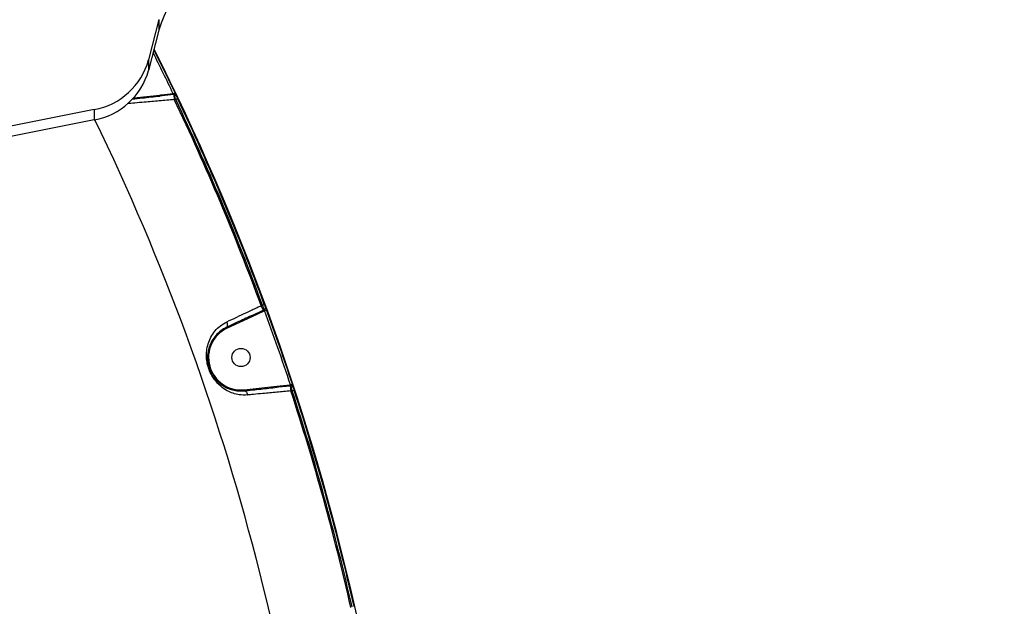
# Model space of a CAD drawing. Header units: millimetres. Extents: x -7098 to 6497, y -6127 to 5201.
# Drawn here: x -512 to -27.9, y 1001.6 to 1290.9 of the extents above; entities that cross this region are included whole.
import ezdxf

# ---------------------------------------------------------------- set-up
doc = ezdxf.new("R2010")
doc.units = ezdxf.units.MM
doc.layers.add('DIKOM_ОБЪЕКТ', color=7, linetype='Continuous')
doc.layers.add('DIKOM_РАЗМЕР_ЗОНА', color=7, linetype='Continuous')
doc.styles.add('style1', font='arial.ttf', dxfattribs={"width": 0.8})
doc.dimstyles.new('1-50', dxfattribs={"dimtxt": 300, "dimasz": 200, "dimexe": 100, "dimexo": 0, "dimgap": 100, "dimtad": 1, "dimdec": 0, "dimtxsty": 'style1', "dimcen": 0, "dimclrd": 7, "dimclre": 7, "dimadec": 1, "dimazin": 2, "dimtfac": 1, "dimtdec": 0, "dimtmove": 1, "dimatfit": 3, "dimfxl": 0, "dimlwd": 25, "dimlwe": 18, "dimarcsym": 0})

# ---------------------------------------------------------------- blocks, each defined once
blk = doc.blocks.new('*D19')
at = {"layer": 'Defpoints', "color": 0, "transparency": 16777216}
for p in [(-3422.39, 1730.25), (4498.46, 1730.25), (-3422.39, -5447.23)]:
    blk.add_point(p, dxfattribs=at)
at = {"layer": 'DIKOM_РАЗМЕР_ЗОНА', "color": 7, "lineweight": 18, "transparency": 16777216}
for p, q in [((-3422.39, 1730.25), (-3422.39, -5547.23)), ((4498.46, 1730.25), (4498.46, -5547.23))]:
    blk.add_line(p, q, dxfattribs=at)
at = {"layer": 'DIKOM_РАЗМЕР_ЗОНА', "color": 7, "lineweight": 25, "transparency": 16777216}
blk.add_line((4298.46, -5447.23), (-3222.39, -5447.23), dxfattribs=at)
at = {"layer": 'DIKOM_РАЗМЕР_ЗОНА', "color": 7, "transparency": 16777216}
for points in [[(-3222.39, -5413.9), (-3222.39, -5480.57), (-3422.39, -5447.23)], [(4298.46, -5413.9), (4298.46, -5480.57), (4498.46, -5447.23)]]:
    blk.add_solid(points, dxfattribs=at)
at = {"layer": 'DIKOM_РАЗМЕР_ЗОНА', "color": 0, "transparency": 16777216, "insert": (538.03, -5194.06), "char_height": 300, "attachment_point": 5, "style": 'style1'}
blk.add_mtext('7900', dxfattribs=at)
blk = doc.blocks.new('*D20')
at = {"layer": 'Defpoints', "color": 0, "transparency": 16777216}
for p in [(-611.97, 3700.63), (-5926, -2746.55), (-167.79, -2746.55)]:
    blk.add_point(p, dxfattribs=at)
at = {"layer": 'DIKOM_РАЗМЕР_ЗОНА', "color": 7, "lineweight": 18, "transparency": 16777216}
for p, q in [((-611.97, 3700.63), (-6026, 3700.63)), ((-167.79, -2746.55), (-6026, -2746.55))]:
    blk.add_line(p, q, dxfattribs=at)
at = {"layer": 'DIKOM_РАЗМЕР_ЗОНА', "color": 7, "lineweight": 25, "transparency": 16777216}
blk.add_line((-5926, 3500.63), (-5926, -2546.55), dxfattribs=at)
at = {"layer": 'DIKOM_РАЗМЕР_ЗОНА', "color": 7, "transparency": 16777216}
for points in [[(-5959.34, 3500.63), (-5892.67, 3500.63), (-5926, 3700.63)], [(-5959.34, -2546.55), (-5892.67, -2546.55), (-5926, -2746.55)]]:
    blk.add_solid(points, dxfattribs=at)
at = {"layer": 'DIKOM_РАЗМЕР_ЗОНА', "color": 0, "transparency": 16777216, "insert": (-6179.18, 477.04), "char_height": 300, "attachment_point": 5, "rotation": 90, "style": 'style1'}
blk.add_mtext('6450', dxfattribs=at)
blk = doc.blocks.new('*D18')
at = {"layer": 'Defpoints', "color": 0, "transparency": 16777216}
for p in [(-621.7, 5200.63), (-6648, -4870.84), (-133.42, -4870.84)]:
    blk.add_point(p, dxfattribs=at)
at = {"layer": 'DIKOM_РАЗМЕР_ЗОНА', "color": 7, "lineweight": 18, "transparency": 16777216}
for p, q in [((-621.7, 5200.63), (-6748, 5200.63)), ((-133.42, -4870.84), (-6748, -4870.84))]:
    blk.add_line(p, q, dxfattribs=at)
at = {"layer": 'DIKOM_РАЗМЕР_ЗОНА', "color": 7, "lineweight": 25, "transparency": 16777216}
blk.add_line((-6648, 5000.63), (-6648, -4670.84), dxfattribs=at)
at = {"layer": 'DIKOM_РАЗМЕР_ЗОНА', "color": 7, "transparency": 16777216}
for points in [[(-6681.34, 5000.63), (-6614.67, 5000.63), (-6648, 5200.63)], [(-6681.34, -4670.84), (-6614.67, -4670.84), (-6648, -4870.84)]]:
    blk.add_solid(points, dxfattribs=at)
at = {"layer": 'DIKOM_РАЗМЕР_ЗОНА', "color": 0, "transparency": 16777216, "insert": (-6901.18, 458.27), "char_height": 300, "attachment_point": 5, "rotation": 90, "style": 'style1'}
blk.add_mtext('10100', dxfattribs=at)
blk = doc.blocks.new('*D17')
at = {"layer": 'Defpoints', "color": 0, "transparency": 16777216}
for p in [(-5422.39, 1752.13), (6497.47, 1509.82), (-5422.39, -6026.73)]:
    blk.add_point(p, dxfattribs=at)
at = {"layer": 'DIKOM_РАЗМЕР_ЗОНА', "color": 7, "lineweight": 18, "transparency": 16777216}
for p, q in [((-5422.39, 1752.13), (-5422.39, -6126.73)), ((6497.47, 1509.82), (6497.47, -6126.73))]:
    blk.add_line(p, q, dxfattribs=at)
at = {"layer": 'DIKOM_РАЗМЕР_ЗОНА', "color": 7, "lineweight": 25, "transparency": 16777216}
blk.add_line((6297.47, -6026.73), (-5222.39, -6026.73), dxfattribs=at)
at = {"layer": 'DIKOM_РАЗМЕР_ЗОНА', "color": 7, "transparency": 16777216}
for points in [[(-5222.39, -5993.4), (-5222.39, -6060.07), (-5422.39, -6026.73)], [(6297.47, -5993.4), (6297.47, -6060.07), (6497.47, -6026.73)]]:
    blk.add_solid(points, dxfattribs=at)
at = {"layer": 'DIKOM_РАЗМЕР_ЗОНА', "color": 0, "transparency": 16777216, "insert": (537.54, -5773.56), "char_height": 300, "attachment_point": 5, "style": 'style1'}
blk.add_mtext('11900', dxfattribs=at)

msp = doc.modelspace()

# ---------------------------------------------------------------- linework, layer by layer
at = {"layer": 'DIKOM_ОБЪЕКТ', "color": 7, "linetype": 'Continuous', "lineweight": 15}
for p, q in [((-443.26, 1290.89), (-448.4, 1271.01)), ((-443.26, 1290.89), (-443.26, 1285.76)), ((-443.26, 1285.76), (-448.4, 1265.88)), ((-448.4, 1271.01), (-448.4, 1265.88)), ((-455.73, 1252.36), (-442.88, 1253.73)), ((-435.74, 1253.95), (-435.97, 1253.92)), ((-441.72, 1253.35), (-442.45, 1253.27)), ((-435.01, 1251.55), (-435.7, 1251.47)), ((-475.15, 1246.6), (-530.45, 1235.57)), ((-475.15, 1246.6), (-475.15, 1241.47)), ((-475.15, 1241.47), (-530.45, 1230.44)), ((-392.89, 1149.89), (-392.29, 1150.17)), ((-391.85, 1147.65), (-391.32, 1147.9)), ((-391.18, 1147.42), (-391.64, 1147.21)), ((-397.54, 1144.42), (-409.66, 1138.79)), ((-391.64, 1147.21), (-397.54, 1144.42)), ((-401.23, 1108.4), (-385.18, 1110.11)), ((-385.18, 1110.11), (-378.57, 1110.77)), ((-378.57, 1110.77), (-378.43, 1110.78)), ((-378.11, 1110.32), (-378.52, 1110.28)), ((-377.58, 1107.9), (-378.25, 1107.83))]:
    msp.add_line(p, q, dxfattribs=at)
at = {"layer": 'DIKOM_ОБЪЕКТ', "color": 7, "linetype": 'Continuous', "lineweight": 15, "flags": 128}
for points in [[(-442.88, 1253.73), (-442.87, 1253.63), (-442.86, 1253.54), (-442.85, 1253.45), (-442.84, 1253.37), (-442.83, 1253.31), (-442.83, 1253.27), (-442.82, 1253.24), (-442.82, 1253.23)], [(-436.26, 1254.39), (-436.09, 1254.47), (-435.92, 1254.55), (-435.77, 1254.62), (-435.64, 1254.69), (-435.52, 1254.74), (-435.44, 1254.78), (-435.38, 1254.81), (-435.36, 1254.82)], [(-435.99, 1254.18), (-435.83, 1254.23), (-435.68, 1254.27), (-435.53, 1254.29), (-435.39, 1254.29), (-435.27, 1254.28), (-435.17, 1254.25), (-435.09, 1254.2), (-435.04, 1254.14)], [(-435.97, 1253.92), (-435.95, 1253.81), (-435.93, 1253.63), (-435.91, 1253.38), (-435.88, 1253.08), (-435.84, 1252.72), (-435.8, 1252.33), (-435.75, 1251.91), (-435.7, 1251.47)], [(-435.01, 1251.55), (-434.84, 1251.63), (-434.67, 1251.71), (-434.52, 1251.78), (-434.38, 1251.84), (-434.27, 1251.9), (-434.19, 1251.94), (-434.13, 1251.97), (-434.11, 1251.98)], [(-391.85, 1147.65), (-391.9, 1147.75), (-391.97, 1147.92), (-392.08, 1148.15), (-392.21, 1148.42), (-392.36, 1148.75), (-392.53, 1149.11), (-392.7, 1149.49), (-392.89, 1149.89)], [(-392.29, 1150.17), (-392.11, 1150.23), (-391.94, 1150.3), (-391.78, 1150.35), (-391.64, 1150.41), (-391.52, 1150.45), (-391.43, 1150.48), (-391.37, 1150.5), (-391.35, 1150.51)], [(-391.64, 1147.21), (-391.68, 1147.28), (-391.71, 1147.36), (-391.75, 1147.43), (-391.78, 1147.5), (-391.8, 1147.55), (-391.82, 1147.6), (-391.84, 1147.63), (-391.85, 1147.65)], [(-391.18, 1147.42), (-391, 1147.49), (-390.83, 1147.55), (-390.67, 1147.61), (-390.53, 1147.66), (-390.41, 1147.7), (-390.32, 1147.73), (-390.26, 1147.76), (-390.24, 1147.76)], [(-397.54, 1144.42), (-397.58, 1144.51), (-397.62, 1144.59), (-397.66, 1144.67), (-397.69, 1144.74), (-397.71, 1144.8), (-397.73, 1144.84), (-397.75, 1144.86), (-397.75, 1144.87)], [(-409.66, 1138.79), (-409.7, 1138.88), (-409.74, 1138.96), (-409.78, 1139.04), (-409.81, 1139.11), (-409.84, 1139.16), (-409.85, 1139.21), (-409.87, 1139.23), (-409.87, 1139.24)], [(-385.18, 1110.11), (-385.17, 1110.01), (-385.16, 1109.92), (-385.15, 1109.83), (-385.15, 1109.76), (-385.14, 1109.69), (-385.13, 1109.65), (-385.13, 1109.62), (-385.13, 1109.61)], [(-378.57, 1110.77), (-378.56, 1110.68), (-378.55, 1110.6), (-378.54, 1110.52), (-378.53, 1110.45), (-378.53, 1110.39), (-378.52, 1110.34), (-378.52, 1110.3), (-378.52, 1110.28)], [(-378.52, 1110.28), (-378.5, 1110.17), (-378.48, 1109.99), (-378.46, 1109.74), (-378.43, 1109.43), (-378.39, 1109.08), (-378.35, 1108.68), (-378.3, 1108.26), (-378.25, 1107.83)], [(-378.43, 1110.78), (-378.25, 1110.84), (-378.08, 1110.9), (-377.92, 1110.96), (-377.77, 1111), (-377.65, 1111.04), (-377.57, 1111.07), (-377.51, 1111.09), (-377.48, 1111.1)], [(-401.23, 1108.4), (-401.22, 1108.3), (-401.21, 1108.21), (-401.2, 1108.12), (-401.19, 1108.05), (-401.19, 1107.99), (-401.18, 1107.94), (-401.18, 1107.91), (-401.18, 1107.9)], [(-377.58, 1107.9), (-377.4, 1107.96), (-377.23, 1108.02), (-377.07, 1108.07), (-376.93, 1108.12), (-376.81, 1108.15), (-376.72, 1108.18), (-376.66, 1108.2), (-376.63, 1108.21)]]:
    msp.add_lwpolyline(points, dxfattribs=at)
at = {"layer": 'DIKOM_ОБЪЕКТ', "color": 7, "linetype": 'Continuous', "lineweight": 15}
msp.add_circle((-402.83, 1124.32), 4.5, dxfattribs=at)
for centre, radius, start, end in [((-391.93, 1271.62), 53.25, 103.8998, 164.5989), ((-1526.29, 731.99), 1208.75, 25.6062, 26.67116), ((-1526.29, 731.99), 1209.75, 25.6062, 26.72525), ((-1526.29, 731.99), 1210, 0.04739, 26.73878), ((-481.18, 1280.06), 34, 280.2179, 344.5531), ((-481.18, 1274.93), 34, 280.2181, 344.5529), ((-522.32, 1244.86), 86.83, 5.9918, 6.1605), ((-435.62, 1252.96), 0.995, 26.166, 96.5256), ((-1526.29, 731.99), 1208, 20.23956, 25.47007), ((-1526.29, 731.99), 1208.65, 20.24212, 25.45906), ((-1526.29, 731.99), 1209.65, 20.24212, 25.45906), ((-1526.29, 731.99), 1168.37, 3.22698, 25.85579), ((-391.73, 1148.81), 0.999, 294.8365, 19.4267), ((-1526.29, 731.99), 1208.75, 18.26303, 20.10179), ((-1526.29, 731.99), 1209.75, 18.26303, 20.10179), ((-402.83, 1124.32), 16, 115.2734, 275.7266), ((-378, 1109.33), 0.997, 18.8745, 96.3431), ((-1526.29, 731.99), 1208, 12.87275, 18.12725), ((-1526.29, 731.99), 1208.65, 12.87943, 18.12057), ((-1526.29, 731.99), 1209.65, 12.87943, 18.12057)]:
    msp.add_arc(centre, radius, start, end, dxfattribs=at)
for points, knots in [([(-442.88, 1253.73), (-442.58, 1253.76), (-440.38, 1253.99), (-438.17, 1254.2), (-436.26, 1254.39)], [0, 0, 0, 0, 0.134369, 1, 1, 1, 1]), ([(-435.97, 1253.92), (-437.96, 1253.73), (-440.24, 1253.5), (-442.53, 1253.26), (-442.82, 1253.23)], [0, 0, 0, 0, 0.870773, 1, 1, 1, 1]), ([(-435.99, 1254.18), (-436.05, 1254.23), (-436.14, 1254.3), (-436.23, 1254.37), (-436.26, 1254.39)], [0, 0, 0, 0, 0.705402, 1, 1, 1, 1]), ([(-435.74, 1253.95), (-435.74, 1253.96), (-435.75, 1253.97), (-435.8, 1254.02), (-435.87, 1254.08), (-435.95, 1254.15), (-435.99, 1254.18)], [0, 0, 0, 0, 0.261831, 0.320972, 0.671567, 1, 1, 1, 1]), ([(-435.01, 1251.55), (-435.04, 1251.63), (-435.15, 1251.98), (-435.34, 1252.59), (-435.54, 1253.25), (-435.69, 1253.74), (-435.72, 1253.88), (-435.74, 1253.95)], [0, 0, 0, 0, 0.07489, 0.315166, 0.545136, 0.771491, 1, 1, 1, 1]), ([(-435.36, 1254.82), (-435.33, 1254.75), (-435.22, 1254.52), (-435.11, 1254.3), (-435.04, 1254.14)], [0, 0, 0, 0, 0.287937, 1, 1, 1, 1]), ([(-435.04, 1254.14), (-434.99, 1254.03), (-434.89, 1253.8), (-434.77, 1253.52), (-434.74, 1253.44), (-434.73, 1253.4)], [0, 0, 0, 0, 0.298617, 0.649044, 1, 1, 1, 1]), ([(-435.7, 1251.47), (-438.18, 1251.26), (-443.2, 1250.82), (-449.72, 1250.26), (-455, 1249.8), (-457.69, 1249.57), (-458.92, 1249.46)], [0, 0, 0, 0, 0.303836, 0.616232, 0.822955, 1, 1, 1, 1]), ([(-456.39, 1251.78), (-454.79, 1251.95), (-451.83, 1252.27), (-447.26, 1252.76), (-444.31, 1253.07), (-442.82, 1253.23)], [0, 0, 0, 0, 0.369342, 0.683236, 1, 1, 1, 1]), ([(-434.73, 1253.4), (-434.72, 1253.36), (-434.69, 1253.28), (-434.57, 1252.98), (-434.39, 1252.59), (-434.23, 1252.23), (-434.13, 1252.03), (-434.11, 1251.98)], [0, 0, 0, 0, 0.224951, 0.449582, 0.680343, 0.923831, 1, 1, 1, 1]), ([(-409.84, 1141.91), (-408.22, 1142.67), (-405.06, 1144.15), (-399.98, 1146.55), (-395.9, 1148.47), (-393.52, 1149.59), (-392.89, 1149.89)], [0, 0, 0, 0, 0.302895, 0.594461, 0.892027, 1, 1, 1, 1]), ([(-397.75, 1144.87), (-397.45, 1145.01), (-395.94, 1145.72), (-393.98, 1146.66), (-392.31, 1147.44), (-391.85, 1147.65)], [0, 0, 0, 0, 0.153318, 0.766583, 1, 1, 1, 1]), ([(-391.32, 1147.9), (-391.32, 1147.91), (-391.35, 1147.96), (-391.45, 1148.18), (-391.68, 1148.69), (-391.97, 1149.39), (-392.18, 1149.91), (-392.29, 1150.17)], [0, 0, 0, 0, 0.038788, 0.278363, 0.518638, 0.759427, 1, 1, 1, 1]), ([(-391.35, 1150.51), (-391.29, 1150.35), (-391.17, 1150.04), (-391.01, 1149.62), (-390.88, 1149.3), (-390.81, 1149.17), (-390.8, 1149.14), (-390.79, 1149.14)], [0, 0, 0, 0, 0.240657, 0.481452, 0.721633, 0.961206, 1, 1, 1, 1]), ([(-391.18, 1147.42), (-391.19, 1147.48), (-391.21, 1147.59), (-391.25, 1147.74), (-391.28, 1147.85), (-391.31, 1147.89), (-391.31, 1147.9), (-391.32, 1147.9)], [0, 0, 0, 0, 0.24422, 0.485937, 0.724639, 0.961765, 1, 1, 1, 1]), ([(-390.79, 1149.14), (-390.79, 1149.14), (-390.77, 1149.1), (-390.71, 1148.98), (-390.58, 1148.66), (-390.42, 1148.24), (-390.3, 1147.92), (-390.24, 1147.76)], [0, 0, 0, 0, 0.038578, 0.278093, 0.518353, 0.759245, 1, 1, 1, 1]), ([(-397.75, 1144.87), (-398.92, 1144.33), (-401.26, 1143.24), (-405.36, 1141.33), (-408.16, 1140.04), (-409.87, 1139.24)], [0, 0, 0, 0, 0.277464, 0.557298, 1, 1, 1, 1]), ([(-399.68, 1105.83), (-401.02, 1105.8), (-403.48, 1105.76), (-406.77, 1106.61), (-409.86, 1107.95), (-412.86, 1109.99), (-415.24, 1112.46), (-416.9, 1114.86), (-418.12, 1117.12), (-419.16, 1119.9), (-419.73, 1122.77), (-419.89, 1125.31), (-419.74, 1128.06), (-419.1, 1131.12), (-417.76, 1134.4), (-415.76, 1137.4), (-413.17, 1140.03), (-410.93, 1141.29), (-409.84, 1141.91)], [0, 0, 0, 0, 0.078549, 0.143059, 0.207603, 0.287215, 0.36655, 0.405752, 0.444852, 0.497445, 0.549691, 0.592271, 0.634937, 0.707296, 0.779729, 0.854484, 0.929141, 1, 1, 1, 1]), ([(-409.87, 1139.24), (-409.87, 1139.24), (-410.92, 1138.71), (-412.93, 1137.53), (-415.37, 1135.21), (-417.23, 1132.58), (-418.53, 1129.69), (-419.18, 1127.04), (-419.37, 1124.6), (-419.27, 1122.41), (-418.8, 1119.87), (-417.89, 1117.45), (-416.83, 1115.52), (-416.11, 1114.5), (-414.92, 1113.02), (-413.17, 1111.31), (-410.47, 1109.59), (-407.67, 1108.46), (-404.67, 1107.83), (-402.42, 1107.75), (-401.18, 1107.9), (-401.18, 1107.9)], [0, 0, 0, 0, 0.000033, 0.072286, 0.147922, 0.225708, 0.298265, 0.372415, 0.413532, 0.455554, 0.504505, 0.553102, 0.588642, 0.625773, 0.627672, 0.705777, 0.787126, 0.852764, 0.919529, 0.999959, 1, 1, 1, 1]), ([(-409.87, 1139.24), (-409.76, 1139.32), (-409.55, 1139.48), (-409.42, 1140.02), (-409.45, 1140.71), (-409.61, 1141.33), (-409.76, 1141.73), (-409.82, 1141.86), (-409.84, 1141.91)], [0, 0, 0, 0, 0.220489, 0.440978, 0.661455, 0.881952, 0.963565, 1, 1, 1, 1]), ([(-401.18, 1107.9), (-399.88, 1108.04), (-397.28, 1108.32), (-393.23, 1108.75), (-389.18, 1109.18), (-386.48, 1109.47), (-385.13, 1109.61)], [0, 0, 0, 0, 0.259547, 0.521843, 0.759881, 1, 1, 1, 1]), ([(-378.52, 1110.28), (-378.85, 1110.24), (-380.5, 1110.07), (-382.71, 1109.86), (-384.58, 1109.67), (-385.13, 1109.61)], [0, 0, 0, 0, 0.150423, 0.752128, 1, 1, 1, 1]), ([(-378.11, 1110.32), (-378.11, 1110.34), (-378.12, 1110.37), (-378.19, 1110.47), (-378.29, 1110.6), (-378.37, 1110.71), (-378.42, 1110.77), (-378.43, 1110.78)], [0, 0, 0, 0, 0.217875, 0.443572, 0.68362, 0.939708, 1, 1, 1, 1]), ([(-377.58, 1107.9), (-377.6, 1107.96), (-377.68, 1108.3), (-377.82, 1108.9), (-377.97, 1109.58), (-378.08, 1110.11), (-378.1, 1110.25), (-378.11, 1110.32)], [0, 0, 0, 0, 0.054763, 0.294414, 0.530126, 0.764694, 1, 1, 1, 1]), ([(-377.48, 1111.1), (-377.47, 1111.06), (-377.41, 1110.86), (-377.29, 1110.5), (-377.17, 1110.1), (-377.08, 1109.78), (-377.06, 1109.7), (-377.06, 1109.65)], [0, 0, 0, 0, 0.05578, 0.296796, 0.53266, 0.766243, 1, 1, 1, 1]), ([(-377.06, 1109.65), (-377.05, 1109.61), (-377.03, 1109.53), (-376.95, 1109.21), (-376.82, 1108.8), (-376.71, 1108.45), (-376.65, 1108.25), (-376.63, 1108.21)], [0, 0, 0, 0, 0.234072, 0.46798, 0.703959, 0.944882, 1, 1, 1, 1]), ([(-401.18, 1107.9), (-401.03, 1107.89), (-400.74, 1107.86), (-400.31, 1107.47), (-399.95, 1106.87), (-399.78, 1106.32), (-399.7, 1105.96), (-399.69, 1105.87), (-399.68, 1105.83)], [0, 0, 0, 0, 0.231622, 0.463248, 0.694862, 0.926481, 0.961027, 1, 1, 1, 1]), ([(-378.25, 1107.83), (-380.56, 1107.61), (-385.24, 1107.18), (-391.4, 1106.6), (-396.22, 1106.15), (-398.68, 1105.92), (-399.68, 1105.83)], [0, 0, 0, 0, 0.307261, 0.62332, 0.846354, 1, 1, 1, 1])]:
    msp.add_open_spline(points, degree=3, knots=knots, dxfattribs=at)

# ---------------------------------------------------------------- dimensions: what is measured, and where the dimension line sits
at = {"layer": 'DIKOM_РАЗМЕР_ЗОНА'}
for base, p1, p2, text, picture, middle in [((-6648, -4870.84), (-621.7, 5200.63), (-133.42, -4870.84), '10100', '*D18', (-6648, 458.27)), ((-5926, -2746.55), (-611.97, 3700.63), (-167.79, -2746.55), '6450', '*D20', (-5926, 477.04))]:
    dim = msp.add_linear_dim(base=base, p1=p1, p2=p2, angle=90, text=text, dimstyle='1-50', override={"dimscale": 1, "dimtix": 0, "dimtofl": 1, "dimtmove": 1, "dimatfit": 3}, dxfattribs=at)
    dim.commit()
    dim.dimension.update_dxf_attribs({"geometry": picture, "text_midpoint": middle, "dimtype": 160})
for base, p1, p2, text, picture, middle in [((-5422.39, -6026.73), (6497.47, 1509.82), (-5422.39, 1752.13), '11900', '*D17', (537.54, -6026.73)), ((-3422.39, -5447.23), (4498.46, 1730.25), (-3422.39, 1730.25), '7900', '*D19', (538.03, -5447.23))]:
    dim = msp.add_linear_dim(base=base, p1=p1, p2=p2, text=text, dimstyle='1-50', override={"dimscale": 1, "dimtix": 0, "dimtofl": 1, "dimtmove": 1, "dimatfit": 3}, dxfattribs=at)
    dim.commit()
    dim.dimension.update_dxf_attribs({"geometry": picture, "text_midpoint": middle, "dimtype": 160})

doc.saveas('drawing.dxf')
